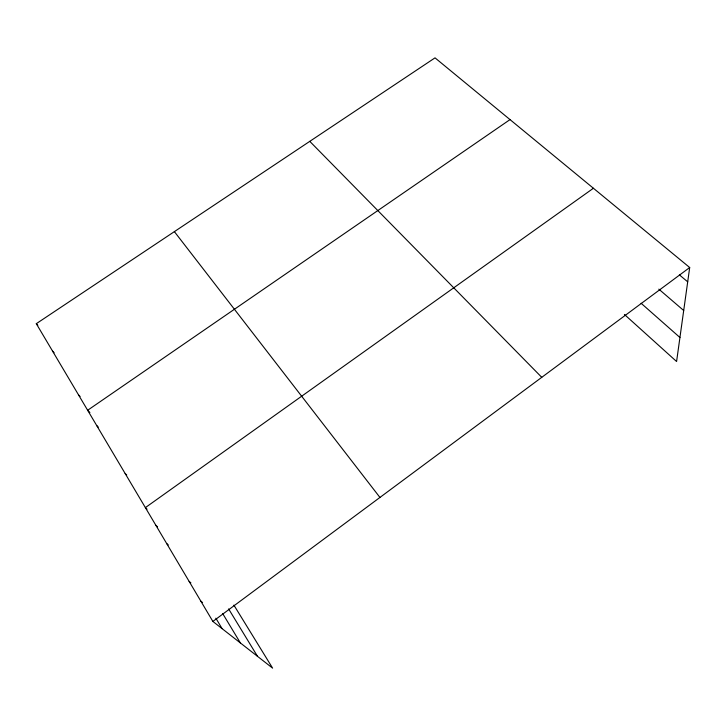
<?xml version="1.0" encoding="UTF-8"?>
<svg xmlns="http://www.w3.org/2000/svg" width="726" height="726" viewBox="0 0 726 726"><rect width="100%" height="100%" fill="white"/><g stroke="black" fill="none" stroke-linecap="round" stroke-linejoin="round"><path stroke-width="1.09" d="M233.899 605.139L272.604 668.138L212.881 621.447L36.3 323.687L435.019 57.862L689.7 267.522L676.587 361.512L624.405 314.449M212.881 621.447L689.7 267.522M593.414 188.252L145.381 507.619L147.042 509.144M510.015 119.599L87.646 410.272L89.888 412.522M200.848 601.155L202.554 602.535M189.15 581.417L190.874 582.86M679.364 274.864L687.703 281.824M658.827 289.139L683.701 310.51M166.681 543.538L168.305 544.963M641.112 303.268L679.935 337.499M155.89 525.343L157.533 526.813M125.162 473.524L126.723 475.004M96.685 425.509L98.282 427.088M309.784 141.361L541.759 377.329M78.562 394.953L80.069 396.478M52.608 351.184L54.123 352.782M36.3 323.687L37.834 325.321M174.376 231.63L379.943 497.446M228.617 608.905L257.494 656.331M222.673 613.561L240.397 642.955M215.858 618.198L222.074 628.634"/></g></svg>
